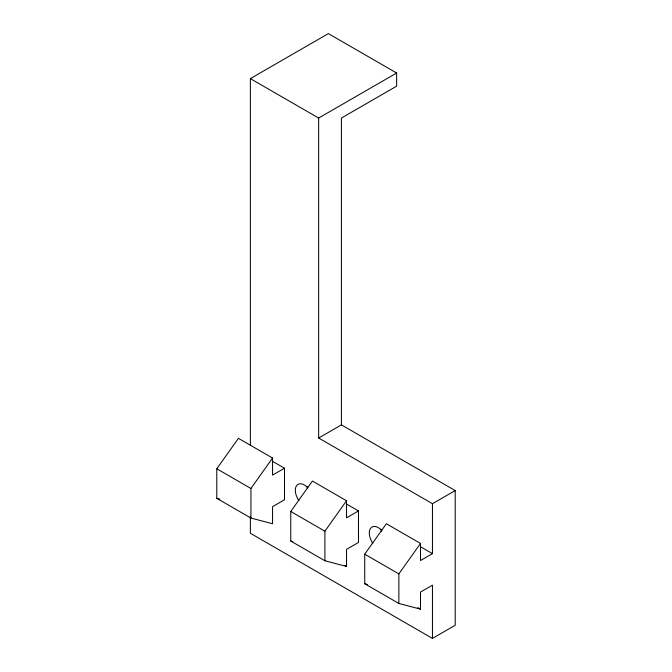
<?xml version="1.0" encoding="UTF-8"?>
<svg xmlns="http://www.w3.org/2000/svg" width="672" height="672" viewBox="0 0 672 672"><rect width="100%" height="100%" fill="white"/><g stroke="black" fill="none" stroke-linecap="round" stroke-linejoin="round"><path stroke-width="1.01" d="M216.787 468.77L238.426 438.337L272.563 458.052L272.563 475.129L284.508 468.233L284.508 499.775L272.563 506.671L272.563 523.748L250.933 518.045L216.787 498.338L216.787 468.77L250.933 488.485L250.933 518.045M250.933 488.485L272.563 458.052M290.758 511.476L312.396 481.043L346.534 500.758L346.534 517.835L358.478 510.938L358.478 542.472L346.534 549.377L346.534 566.454L324.904 560.75L290.758 541.044L290.758 511.476L324.904 531.191L324.904 560.75M324.904 531.191L346.534 500.758M432.449 638.4L432.449 585.178L420.504 592.082L420.504 609.16L398.866 603.456L364.728 583.75L364.728 554.182L386.358 523.748L420.504 543.463L420.504 560.54L432.449 553.644L432.449 503.714L318.654 438.01L318.654 118.045L396.631 73.021L396.631 86.159L341.41 118.045L341.41 424.872L455.213 490.568L455.213 625.262L432.449 638.4L250.37 533.282L250.37 516.583M398.866 603.456L398.866 573.896L420.504 543.463M250.37 445.376L250.37 78.624L328.356 33.6L396.631 73.021M318.654 438.01L341.41 424.872M432.449 503.714L455.213 490.568M216.787 498.338L219.744 499.12M290.758 541.044L292.723 541.565M364.728 583.75L367.676 584.531M250.37 78.624L318.654 118.045M272.832 461.488L284.508 468.233M346.802 504.193L358.478 510.938M420.773 546.899L432.449 553.644M364.728 554.182L398.866 573.896M344.736 565.421L346.534 566.454M417.808 607.606L420.504 609.16M381.612 531.577A12.877 7.434 60 0 1 380.982 529.276M372.851 543.346A12.877 7.434 60 0 1 370.507 528.394A12.877 7.434 60 0 1 381.881 530.502M298.88 500.64A12.877 7.434 60 0 1 296.545 485.688A12.877 7.434 60 0 1 307.91 487.796M307.398 488.099A12.877 7.434 60 0 1 307.012 486.57"/></g></svg>
